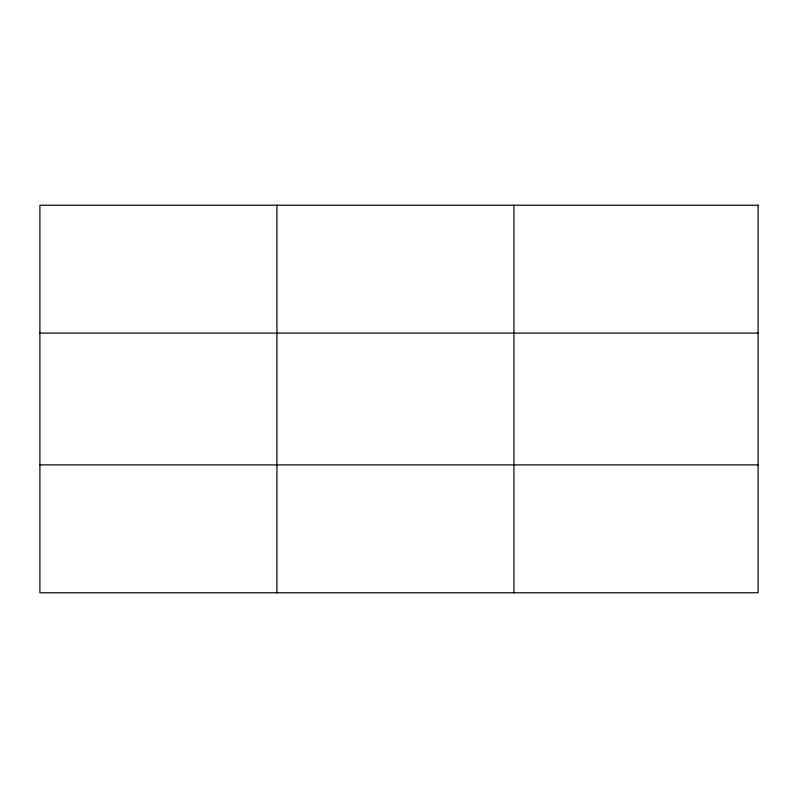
<?xml version="1.0" encoding="UTF-8"?>
<svg xmlns="http://www.w3.org/2000/svg" width="798" height="798" viewBox="0 0 798 798"><rect width="100%" height="100%" fill="white"/><g stroke="black" fill="none" stroke-linecap="round" stroke-linejoin="round"><path stroke-width="1.2" d="M276.906 592.774L276.906 205.226M513.912 592.774L513.912 205.226M39.9 333.115L758.1 333.115M39.9 464.885L758.1 464.885M758.1 205.226L758.1 592.774L39.9 592.774L39.9 205.226L758.1 205.226"/></g></svg>
